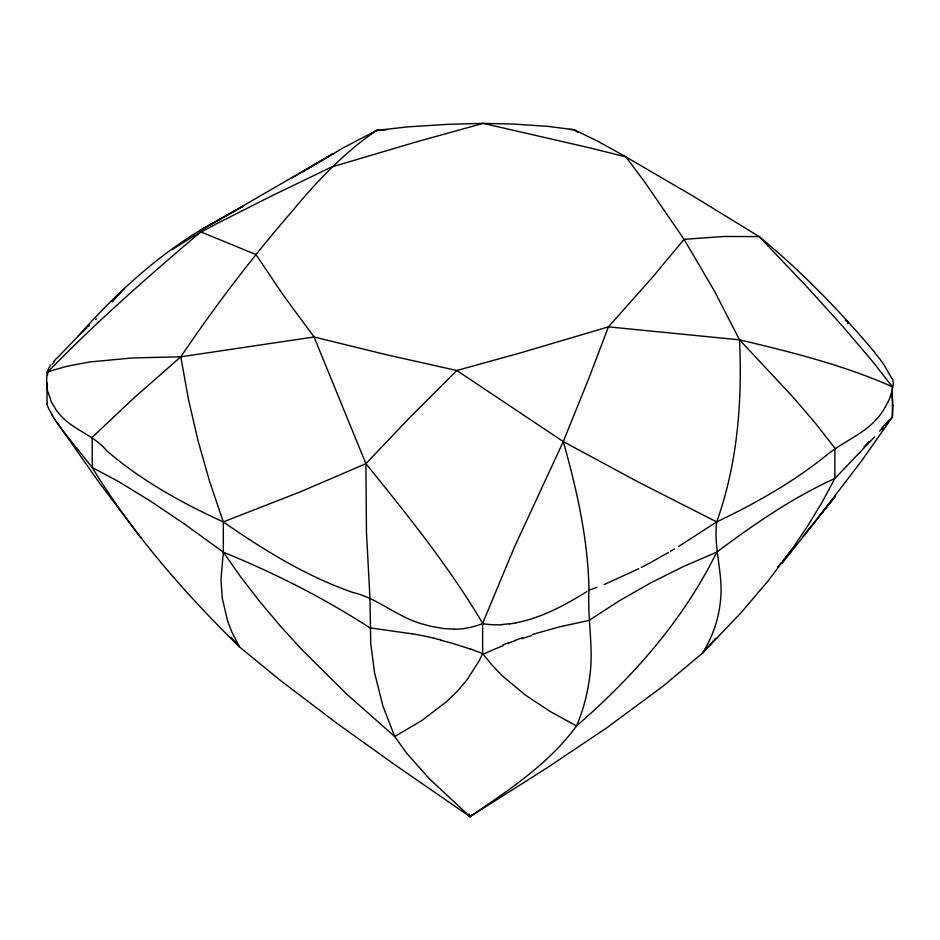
<?xml version="1.0" encoding="UTF-8"?>
<svg xmlns="http://www.w3.org/2000/svg" width="940" height="940" viewBox="0 0 940 940"><rect width="100%" height="100%" fill="white"/><g stroke="black" fill="none" stroke-linecap="round" stroke-linejoin="round"><path stroke-width="1.41" d="M47.024 404.447L47.024 382.803M57.27 357.917L77.715 336.649C113.564 295.912 153.502 258.794 199.95 230.417L243.636 205.942L199.95 230.417L199.997 231.557L255.962 254.552L283.539 295.512L314.054 336.978L365.895 463.679L366.459 532.216L369.937 597.593L370.748 643.43L374.543 672.676L382.933 706.093L394.753 736.584L406.738 753.293L429.498 778.908L470 816.637L546.798 768.027L606.394 728.089L662.817 686.353L702.227 653.406L741.096 612.692L768.027 580.967L792.784 548.102L807.977 525.495L822.03 502.301L834.896 478.472L874.494 436.994M386.763 129.732L376.728 130.378C344.146 152.468 317.109 181.114 292.117 211.277C252.073 257.431 215.013 306.193 180.809 356.812L188.423 399.147L198.082 440.895L209.726 481.879L223.321 521.9L223.321 552.179L220.971 579.534L222.263 598.24L227.633 621.105L231.745 631.762L239.524 646.967L279.991 680.114L336.532 723.048L395.164 764.972L470 816.637C508.493 790.375 548.619 764.067 576.549 725.962C632.973 676.988 683.697 619.73 716.68 552.179C753.88 524.391 792.467 497.707 834.896 478.472L834.896 448.18L815.767 423.693L793.278 397.362L739.522 339.834L714.388 290.977L684.038 239.324L645.275 182.818L625.946 156.91L622.774 155.041L596.865 140.742L574.105 129.744L548.091 126.383L513.816 124.092L483.184 123.363L447.969 124.327L407.866 126.865L376.728 130.378L343.758 147.545L307.979 168.777M715.822 638.236L702.227 653.406C712.027 638.025 718.36 620.447 720.287 602.293C724.011 575.245 713.272 548.972 716.68 521.9C737.606 463.784 742.377 401.145 739.522 339.834L608.439 326.862L522.252 352.382L456.816 370.513L385.87 354.591L314.054 336.978L180.809 356.812L132.587 357.94L89.641 361.982L67.151 366.248L53.78 370.007L47.623 372.181L47.623 375.025M64.883 433.281L92.214 467.532L118.769 481.668L150.623 501.196L185.544 524.755L223.321 552.179L241.216 577.595L260.31 602.246L280.496 626.193L301.693 649.458L346.743 694.131L394.753 736.584L422.025 720.369L446.547 701.651L457.416 691.123L467.145 679.667L479.306 660.55L482.631 653.617L482.631 623.337L514.215 547.55L563.272 441.589L589.016 377.892L608.439 326.862L652.63 277.112L684.038 239.324L724.329 236.457L759.191 236.61C799.823 270.003 836.718 307.674 870.757 347.694M887.807 402.132L885.445 406.714M52.194 364.274L54.555 361.195M813.84 522.969L835.355 496.156L782.221 563.201M820.373 514.814L862.391 459.801L892.377 417.055L892.988 405.363M803.159 536.211L811.15 526.318M817.694 518.21L835.355 496.156M805.768 533.027L814.933 521.63M794.465 546.845L796.204 544.718M782.938 560.71L792.702 548.972M112.354 301.728L124.233 288.686M777.545 567.137L781.164 562.848M885.997 424.245L892.377 417.055L892.377 386.775L872.849 361.782L842.287 325.828L807.413 287.382L759.191 236.61L694.155 196.73L625.946 156.91L590.062 147.944L483.184 123.363L417.748 141.494L331.562 167.014L272.812 195.332L216.153 223.943L193.194 236.363L172.255 249.558M887.701 422.824L885.644 425.115M47.458 402.614L47.012 404.353M48.234 392.65L51.383 401.944L56.189 410.075A136.77 86.785 -51.1 0 0 60.219 414.998C73.297 430.203 94.059 435.02 106.643 450.742C141.388 480.552 181.796 503.018 223.321 521.9L301.106 491.514L365.895 463.679L408.665 418.7L456.816 370.513L563.272 441.589L637.602 481.668L716.68 521.9C755.22 503.57 792.702 482.385 826.06 455.618C844.402 440.202 869.418 432.447 882.731 411.074A120.908 84.424 49.7 0 0 885.515 406.773M468.179 814.475L470 816.637L471.88 814.604M882.766 428.24L881.65 429.427M47.623 372.181C95.727 322.49 147.744 276.795 200.479 232.133M77.715 336.649L87.044 327.684M88.266 326.521L89.5 325.357M95.798 319.436L96.444 318.825M180.809 356.812L133.927 397.973L92.214 437.253L92.214 467.532C132.763 533.803 184.193 592.717 239.524 646.967L231.029 637.308M716.68 521.9L678.492 546.539M371.206 133.786L376.728 130.378M303.514 171.632L305.747 170.199M586.913 591.495L586.067 592.024M585.221 592.553L584.386 593.081M583.552 593.598C562.649 606.429 540.347 618.097 516.037 622.785M674.462 548.96L670.432 551.345M292.117 177.966L332.913 153.749L201.137 230.183L202.112 230.241M668.411 552.52L651.82 561.873M650.809 562.414L649.317 563.225M648.306 563.765L641.303 567.443M638.8 568.723L604.126 584.574M716.68 552.179L683.556 566.456L650.809 582.823L619.354 600.778L589.004 620.435L559.817 626.769L532.51 634.441M503.123 644.864L508.928 642.607M597.029 587.3L589.004 590.155C587.218 619.495 594.127 648.835 589.521 678.116C587.383 694.554 583.012 710.699 576.549 725.962L550.217 711.486L525.237 694.989L502.43 675.907L492.102 665.203L482.631 653.617L470.87 649.07M515.966 640.011L522.581 637.696M509.433 623.819L502.794 624.418M454.22 629.13L444.021 628.625L430.52 626.193A131.929 122.858 -40.7 0 1 425.08 624.712C398.666 618.414 378.397 598.322 352.183 592.247C305.77 575.938 263.505 549.877 223.321 521.9M568.994 129.426L574.105 129.744L577.63 132.07M412.296 633.854L369.937 627.873C323.701 597.922 274.327 572.93 223.321 552.179M739.522 339.834C791.386 352.112 843.521 365.049 892.377 386.775M433.916 638.284L440.707 639.917M845.413 320.376L847.786 321.703L847.786 323.607M871.309 348.352L873.683 351.243M365.895 463.679C407.361 514.92 449.038 566.444 482.631 623.337M874.188 351.865L879.781 358.986A136.77 33.711 38.3 0 1 883.764 364.473L891.766 378.373M141.047 537.868L99.875 483.56L56.189 421.379M55.507 420.392L51.888 414.881M469.119 813.934L470 816.637M563.272 441.589C576.96 489.987 588.099 539.654 589.004 590.155M52.628 415.539A70.5 9.306 46.9 0 1 47.235 404.588M64.543 433.023A126.594 17.261 46.4 0 1 55.096 420.051M888.911 420.18A81.804 3.83 -43.2 0 1 882.049 427.771M891.99 396.163A70.5 41.889 -64.2 0 1 892.836 405.446M869.159 441.483A124.35 2.949 -45 0 1 864.072 446.759M882.66 427.841A96.256 3.748 -44 0 1 879.605 431.096M483.513 654.076A81.804 14.734 -23 0 1 502.982 645.745M508.787 643.007A96.256 19.975 -23 0 1 515.719 640.445M521.912 638.707A124.35 27.965 -23.3 0 1 531.629 635.499M412.12 633.713A125.337 27.495 16.9 0 1 433.763 638.096M440.919 640.293A70.97 15.604 16.9 0 1 470.564 649.235M482.69 623.49A75.999 71.193 -42.4 0 1 454.22 629.271M502.829 624.642A92.402 82.614 42.2 0 1 482.62 623.678M516.072 622.868A120.908 108.605 43.8 0 1 509.457 623.913M892.741 386.951A92.402 65.142 47.7 0 1 887.959 402.238M892.389 378.785A75.823 18.471 38.7 0 1 892.436 386.822M46.8 372.651A92.402 19.905 -32.5 0 1 50.866 364.92M47.987 392.814A75.823 47.987 -51.5 0 1 47.27 372.299M53.839 361.548A120.908 24.675 -33.9 0 1 56.518 358.269"/></g></svg>
